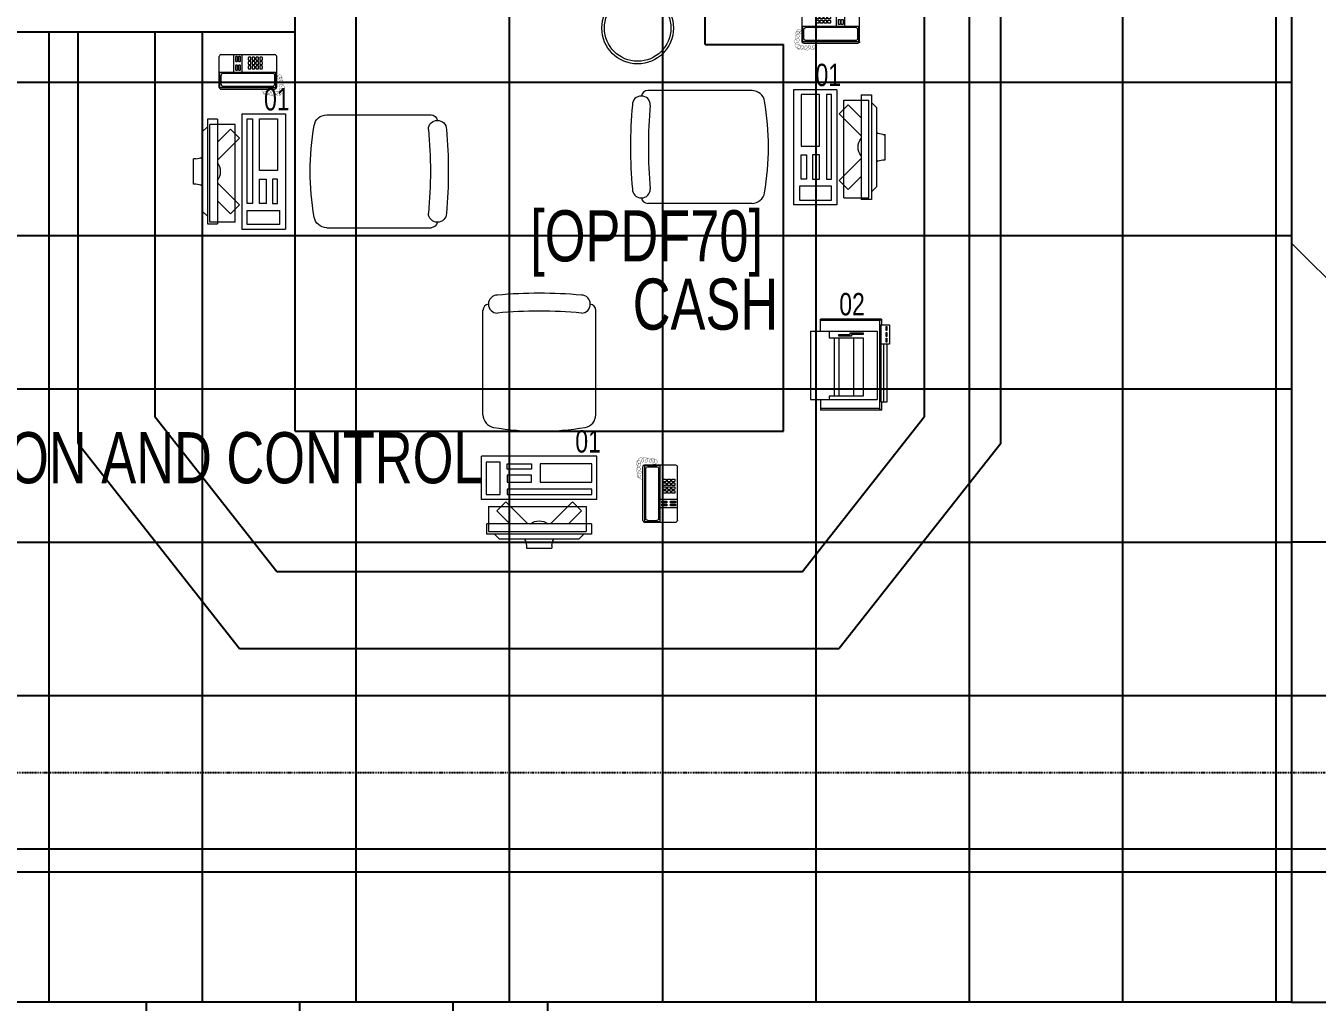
# Model space of a CAD drawing. Extents: x -12260 to 57327, y -29287 to 19916.
# Drawn here: x 3344 to 8396, y -2710 to 1110 of the extents above; entities that cross this region are included whole.
import ezdxf

# ---------------------------------------------------------------- set-up
doc = ezdxf.new("R2010")
doc.units = 0
doc.header["$LTSCALE"] = 0.25
doc.linetypes.add('DASHDOT', pattern=[25.4, 12.7, -6.35, 0, -6.35])
for name, color, linetype, lineweight in [('01-First Floor$0$72_EGR_BASE_TEXT', 252, 'Continuous', 5), ('01-First Floor$0$72_EGR_EQP_TAG', 142, 'Continuous', 5), ('01-First Floor$0$LOADING', 253, 'Continuous', 5), ('01-First Floor$0$Walls', 251, 'Continuous', 5), ('E-LITE-CLNG-CNDT', 6, 'DASHDOT', 35), ('F-ALRM-CLNG-CNDT', 51, 'DASHDOT', 25), ('F-ALRM-CNDT-SPLY', 43, 'POWER SUPPLY', 25)]:
    doc.layers.add(name, color=color, linetype=linetype, lineweight=lineweight)
doc.layers.add('01-First Floor$0$FALSE CEILING', color=251, linetype='Continuous')
doc.styles.add('01-First Floor$0$X3G_ENTITY_257CFD', font='swisscl.ttf', dxfattribs={"height": 200})
doc.styles.add('01-First Floor$0$X3G_ENTITY_9EC9', font='swisscl.ttf', dxfattribs={"height": 0.2})
doc.styles.add('01-First Floor$0$X3G_ENTITY_9F38', font='swisscl.ttf', dxfattribs={"height": 0.2})
doc.styles.get("Standard").update_dxf_attribs({"font": 'romans.shx'})
doc.linetypes.add('POWER SUPPLY', pattern='A,50.8,-4,["PS",Standard,S=4.5,R=0,X=0,Y=-2.25],-11', length=65.8)

# ---------------------------------------------------------------- blocks, each defined once
blk = doc.blocks.new('01-First Floor$0$DM20079-P')
at = {"color": 0}
for p, q in [((-0.0686, 0.217), (-0.0686, 0.008)), ((-0.0616, 0.225), (0.0594, 0.225)), ((-0.0616, 0.225), (-0.0616, 0)), ((-0.0616, 0.222), (-0.0016, 0.222)), ((-0.0616, 0.212), (-0.0565, 0.212)), ((-0.0566, 0.2105), (-0.0566, 0.0145)), ((-0.0496, 0.2175), (-0.0136, 0.2175)), ((-0.0068, 0.212), (-0.0016, 0.212)), ((-0.0066, 0.2105), (-0.0066, 0.0145)), ((-0.0016, 0.225), (-0.0016, 0)), ((0.0664, 0.217), (0.0664, 0.008)), ((-0.0016, 0.1675), (0.0664, 0.1675)), ((-0.0016, 0.135), (0.0664, 0.135)), ((-0.0616, 0.013), (-0.0565, 0.013)), ((-0.0616, 0.003), (-0.0016, 0.003)), ((-0.0594, 0), (0.0594, 0)), ((-0.0496, 0.0075), (-0.0136, 0.0075)), ((-0.0068, 0.013), (-0.0016, 0.013))]:
    blk.add_line(p, q, dxfattribs=at)
for points in [[(0.0074, 0.1605, 0.414214), (0.0054, 0.1585), (0.0054, 0.1555, 0.414214), (0.0074, 0.1535), (0.0234, 0.1535, 0.414214), (0.0254, 0.1555), (0.0254, 0.1585, 0.414214), (0.0234, 0.1605)], [(0.0574, 0.1535, 0.414214), (0.0594, 0.1555), (0.0594, 0.1585, 0.414214), (0.0574, 0.1605), (0.0414, 0.1605, 0.414214), (0.0394, 0.1585), (0.0394, 0.1555, 0.414214), (0.0414, 0.1535)], [(0.0234, 0.142, 0.414214), (0.0254, 0.144), (0.0254, 0.147, 0.414214), (0.0234, 0.149), (0.0074, 0.149, 0.414214), (0.0054, 0.147), (0.0054, 0.144, 0.414214), (0.0074, 0.142)], [(0.0104, 0.103, 0.414214), (0.0124, 0.101), (0.0204, 0.101, 0.414214), (0.0224, 0.103), (0.0224, 0.109, 0.414214), (0.0204, 0.111), (0.0124, 0.111, 0.414214), (0.0104, 0.109)], [(0.0274, 0.103, 0.414214), (0.0294, 0.101), (0.0374, 0.101, 0.414214), (0.0394, 0.103), (0.0394, 0.109, 0.414214), (0.0374, 0.111), (0.0294, 0.111, 0.414214), (0.0274, 0.109)], [(0.0574, 0.142, 0.414214), (0.0594, 0.144), (0.0594, 0.147, 0.414214), (0.0574, 0.149), (0.0414, 0.149, 0.414214), (0.0394, 0.147), (0.0394, 0.144, 0.414214), (0.0414, 0.142)], [(0.0444, 0.103, 0.414214), (0.0464, 0.101), (0.0544, 0.101, 0.414214), (0.0564, 0.103), (0.0564, 0.109, 0.414214), (0.0544, 0.111), (0.0464, 0.111, 0.414214), (0.0444, 0.109)], [(0.0104, 0.088, 0.414214), (0.0124, 0.086), (0.0204, 0.086, 0.414214), (0.0224, 0.088), (0.0224, 0.094, 0.414214), (0.0204, 0.096), (0.0124, 0.096, 0.414214), (0.0104, 0.094)], [(0.0104, 0.073, 0.414214), (0.0124, 0.071), (0.0204, 0.071, 0.414214), (0.0224, 0.073), (0.0224, 0.079, 0.414214), (0.0204, 0.081), (0.0124, 0.081, 0.414214), (0.0104, 0.079)], [(0.0104, 0.058, 0.414214), (0.0124, 0.056), (0.0204, 0.056, 0.414214), (0.0224, 0.058), (0.0224, 0.064, 0.414214), (0.0204, 0.066), (0.0124, 0.066, 0.414214), (0.0104, 0.064)], [(0.0274, 0.088, 0.414214), (0.0294, 0.086), (0.0374, 0.086, 0.414214), (0.0394, 0.088), (0.0394, 0.094, 0.414214), (0.0374, 0.096), (0.0294, 0.096, 0.414214), (0.0274, 0.094)], [(0.0274, 0.073, 0.414214), (0.0294, 0.071), (0.0374, 0.071, 0.414214), (0.0394, 0.073), (0.0394, 0.079, 0.414214), (0.0374, 0.081), (0.0294, 0.081, 0.414214), (0.0274, 0.079)], [(0.0274, 0.058, 0.414214), (0.0294, 0.056), (0.0374, 0.056, 0.414214), (0.0394, 0.058), (0.0394, 0.064, 0.414214), (0.0374, 0.066), (0.0294, 0.066, 0.414214), (0.0274, 0.064)], [(0.0444, 0.088, 0.414214), (0.0464, 0.086), (0.0544, 0.086, 0.414214), (0.0564, 0.088), (0.0564, 0.094, 0.414214), (0.0544, 0.096), (0.0464, 0.096, 0.414214), (0.0444, 0.094)], [(0.0444, 0.073, 0.414214), (0.0464, 0.071), (0.0544, 0.071, 0.414214), (0.0564, 0.073), (0.0564, 0.079, 0.414214), (0.0544, 0.081), (0.0464, 0.081, 0.414214), (0.0444, 0.079)], [(0.0444, 0.058, 0.414214), (0.0464, 0.056), (0.0544, 0.056, 0.414214), (0.0564, 0.058), (0.0564, 0.064, 0.414214), (0.0544, 0.066), (0.0464, 0.066, 0.414214), (0.0444, 0.064)]]:
    blk.add_lwpolyline(points, format="xyb", close=True, dxfattribs=at)
at = {"color": 0, "const_width": 0.001}
blk.add_lwpolyline([(-0.0686, 0.059, 0.184574), (-0.0861, 0.0478, 1.44364), (-0.0769, 0.0452, 0.837915), (-0.0907, 0.0465, 0.30536), (-0.0835, 0.0248, 1.584726), (-0.0815, 0.034, 0.253153), (-0.094, 0.0228, 0.874198), (-0.0776, 0.0142, 0.915253), (-0.0897, 0.0168, 0.223821), (-0.0874, -0.0011, 1.703343), (-0.0796, 0.005, 0.588962), (-0.0934, -0.0114, 0.717795), (-0.0769, -0.0108, 0.983104), (-0.0875, -0.0075, 0.326362), (-0.0815, -0.0259, 0.758716), (-0.0657, -0.0134, 0.906186), (-0.0743, -0.016, 0.189488), (-0.067, -0.0272, 0.7948), (-0.0506, -0.0127, 1.223996), (-0.0585, -0.0193, 0.072149), (-0.0473, -0.0259, 0.645886), (-0.0341, -0.0134, 1.366917), (-0.042, -0.0193, 0.078415), (-0.0315, -0.0246, 0.723006), (-0.0229, -0.0127, 1.105484), (-0.0289, -0.018, 0.327892), (-0.017, -0.0193, 0.446638), (-0.0144, -0.0068, 0.327263), (-0.0269, -0.0029, 1.240441), (-0.0229, -0.0094, 0.611307), (-0.0278, 0.0075)], format="xyb", dxfattribs=at)
at = {"color": 0}
for centre, radius, start, end in [((-0.0605, 0.217), 0.00813, 97.9633, 179.6649), ((-0.0496, 0.2105), 0.007, 90, 180), ((-0.0136, 0.2105), 0.007, 0, 90), ((0.0582, 0.217), 0.00813, 0.3351, 82.0367), ((-0.0605, 0.008), 0.00813, 180.3351, 277.9633), ((-0.0496, 0.0145), 0.007, 180, 270), ((-0.0136, 0.0145), 0.007, 270, 0), ((0.0582, 0.008), 0.00813, 277.9633, 359.6649)]:
    blk.add_arc(centre, radius, start, end, dxfattribs=at)
blk = doc.blocks.new('01-First Floor$0$GF21021-P')
for p, q in [((-0.2207, 0.4756), (-0.2207, 0.0675)), ((0.2205, 0.4756), (0.2205, 0.0675))]:
    blk.add_line(p, q)
for centre, radius, start, end in [((-0.1707, 0.4756), 0.05, 99.6329, 180), ((-0.0001, -0.5295), 1.0695, 80.3671, 99.6329), ((0.1705, 0.4756), 0.05, 0, 80.3671), ((-0.1957, 0.0675), 0.025, 180, 261.4721), ((-0.1643, 0.0425), 0.0351, 90, 270), ((0, 1.8467), 1.7767, 264.6946, 275.3053), ((0.1641, 0.0425), 0.0351, 270, 90), ((0.1955, 0.0675), 0.025, 278.5279, 0), ((0, 1.8314), 1.8314, 264.8532, 275.147)]:
    blk.add_arc(centre, radius, start, end)
blk = doc.blocks.new('01-First Floor$0$ITCWLS1-P')
at = {"layer": '01-First Floor$0$LOADING'}
for p, q in [((-0.2651, 0.43, 0), (-0.3051, 0.43, 0)), ((-0.3051, 0.43, 0), (-0.3051, 0.02, 0)), ((-0.197, 0.4094), (-0.295, 0.4094)), ((-0.295, 0.0264), (-0.295, 0.4094)), ((-0.2651, 0.43, 0), (-0.2651, 0.02, 0)), ((-0.197, 0.0264), (-0.197, 0.4094)), ((-0.17, 0.45), (-0.17, 0)), ((-0.17, 0.45), (0, 0.45)), ((-0.1496, 0.4305), (-0.1291, 0.4305)), ((-0.1291, 0.4305), (-0.1291, 0.4089)), ((0, 0.45), (0, 0)), ((-0.3251, 0.38, 0), (-0.3051, 0.4, 0)), ((-0.3251, 0.38, 0), (-0.3251, 0.07, 0)), ((-0.3503, 0.275), (-0.3596, 0.275)), ((-0.3596, 0.175), (-0.3596, 0.275)), ((-0.3503, 0.175), (-0.3596, 0.175)), ((-0.3251, 0.07, 0), (-0.3051, 0.05, 0)), ((-0.3051, 0.02, 0), (-0.2651, 0.02, 0)), ((-0.197, 0.0264), (-0.295, 0.0264)), ((-0.17, 0), (0, 0))]:
    blk.add_line(p, q, dxfattribs=at)
at = {"layer": '01-First Floor$0$LOADING', "extrusion": (2.48281e-10, 3.18408e-10, -1)}
for p, q in [((-0.2651, 0.3395), (-0.2144, 0.3902)), ((-0.2651, 0.2688), (-0.1791, 0.3548)), ((-0.1791, 0.3548), (-0.2144, 0.3902))]:
    blk.add_line(p, q, dxfattribs=at)
at = {"layer": '01-First Floor$0$LOADING', "extrusion": (2.48281e-10, -3.18408e-10, -1)}
for p, q in [((-0.2651, 0.1812), (-0.1791, 0.0952)), ((-0.2651, 0.1105), (-0.2144, 0.0598)), ((-0.1791, 0.0952), (-0.2144, 0.0598))]:
    blk.add_line(p, q, dxfattribs=at)
at = {"layer": '01-First Floor$0$LOADING'}
for points in [[(-0.1291, 0.4089), (-0.1291, 0.1), (-0.1496, 0.1), (-0.1496, 0.4305)], [(-0.1496, 0.1), (-0.1496, 0.1), (-0.1496, 0.1), (-0.1496, 0.1), (-0.1496, 0.1), (-0.1496, 0.1), (-0.1496, 0.1), (-0.1496, 0.1), (-0.1496, 0.1)], [(-0.1496, 0.1), (-0.1496, 0.1), (-0.1496, 0.1), (-0.1496, 0.1), (-0.1496, 0.1), (-0.1496, 0.1), (-0.1496, 0.1), (-0.1496, 0.1), (-0.1496, 0.1), (-0.1496, 0.1), (-0.1496, 0.1), (-0.1496, 0.1), (-0.1496, 0.1), (-0.1496, 0.1), (-0.1496, 0.1), (-0.1496, 0.1), (-0.1496, 0.1), (-0.1496, 0.1)], [(-0.1496, 0.1), (-0.1496, 0.1), (-0.1496, 0.1), (-0.1496, 0.1), (-0.1496, 0.1), (-0.1496, 0.1), (-0.1496, 0.1), (-0.1496, 0.1), (-0.1496, 0.1), (-0.1496, 0.1)], [(-0.1496, 0.1), (-0.1496, 0.1), (-0.1496, 0.1), (-0.1496, 0.1), (-0.1496, 0.1), (-0.1496, 0.1), (-0.1496, 0.1)], [(-0.1496, 0.1), (-0.1496, 0.1), (-0.1496, 0.1), (-0.1496, 0.1), (-0.1496, 0.1), (-0.1496, 0.1), (-0.1496, 0.1), (-0.1496, 0.1), (-0.1496, 0.1), (-0.1496, 0.1)], [(-0.1496, 0.1), (-0.1496, 0.1), (-0.1496, 0.1), (-0.1496, 0.1), (-0.1496, 0.1), (-0.1496, 0.1), (-0.1496, 0.1), (-0.1496, 0.1), (-0.1496, 0.1), (-0.1496, 0.1), (-0.1496, 0.1), (-0.1496, 0.1), (-0.1496, 0.1), (-0.1496, 0.1), (-0.1496, 0.1)], [(-0.1496, 0.1), (-0.1496, 0.1), (-0.1496, 0.1), (-0.1496, 0.1), (-0.1496, 0.1), (-0.1496, 0.1), (-0.1496, 0.1), (-0.1496, 0.1), (-0.1496, 0.1), (-0.1496, 0.1)], [(-0.1496, 0.1), (-0.1496, 0.1), (-0.1496, 0.1), (-0.1496, 0.1), (-0.1496, 0.1), (-0.1496, 0.1), (-0.1496, 0.1), (-0.1496, 0.1), (-0.1496, 0.1), (-0.1496, 0.1)], [(-0.1496, 0.1), (-0.1496, 0.1), (-0.1496, 0.1), (-0.1496, 0.1), (-0.1496, 0.1), (-0.1496, 0.1), (-0.1496, 0.1), (-0.1496, 0.1), (-0.1496, 0.1), (-0.1496, 0.1), (-0.1496, 0.1), (-0.1496, 0.1), (-0.1496, 0.1), (-0.1496, 0.1), (-0.1496, 0.1), (-0.1496, 0.1), (-0.1496, 0.1), (-0.1496, 0.1), (-0.1496, 0.1), (-0.1496, 0.1), (-0.1496, 0.1), (-0.1496, 0.1), (-0.1496, 0.1), (-0.1496, 0.1), (-0.1496, 0.1), (-0.1496, 0.1), (-0.1496, 0.1), (-0.1496, 0.1), (-0.1496, 0.1), (-0.1496, 0.1), (-0.1496, 0.1), (-0.1496, 0.1), (-0.1496, 0.1), (-0.1496, 0.1), (-0.1496, 0.1), (-0.1496, 0.1), (-0.1496, 0.1), (-0.1496, 0.1), (-0.1496, 0.1), (-0.1496, 0.1), (-0.1496, 0.1), (-0.1496, 0.1), (-0.1496, 0.1), (-0.1496, 0.1), (-0.1496, 0.1), (-0.1496, 0.1), (-0.1496, 0.1), (-0.1496, 0.1), (-0.1496, 0.1), (-0.1496, 0.1), (-0.1496, 0.1), (-0.1496, 0.1), (-0.1496, 0.1), (-0.1496, 0.1)], [(-0.1496, 0.1), (-0.1496, 0.1), (-0.1496, 0.1), (-0.1496, 0.1), (-0.1496, 0.1), (-0.1496, 0.1), (-0.1496, 0.1), (-0.1496, 0.1), (-0.1496, 0.1), (-0.1496, 0.1), (-0.1496, 0.1), (-0.1496, 0.1), (-0.1496, 0.1), (-0.1496, 0.1), (-0.1496, 0.1), (-0.1496, 0.1), (-0.1496, 0.1), (-0.1496, 0.1), (-0.1496, 0.1), (-0.1496, 0.1), (-0.1496, 0.1), (-0.1496, 0.1), (-0.1496, 0.1), (-0.1496, 0.1), (-0.1496, 0.1), (-0.1496, 0.1), (-0.1496, 0.1), (-0.1496, 0.1), (-0.1496, 0.1), (-0.1496, 0.1), (-0.1496, 0.1), (-0.1496, 0.1), (-0.1496, 0.1), (-0.1496, 0.1), (-0.1496, 0.1), (-0.1496, 0.1), (-0.1496, 0.1), (-0.1496, 0.1), (-0.1496, 0.1), (-0.1496, 0.1), (-0.1496, 0.1), (-0.1496, 0.1), (-0.1496, 0.1), (-0.1496, 0.1), (-0.1496, 0.1), (-0.1496, 0.1), (-0.1496, 0.1), (-0.1496, 0.1), (-0.1496, 0.1), (-0.1496, 0.1), (-0.1496, 0.1), (-0.1496, 0.1), (-0.1496, 0.1), (-0.1496, 0.1), (-0.1496, 0.1), (-0.1496, 0.1), (-0.1496, 0.1), (-0.1496, 0.1), (-0.1496, 0.1), (-0.1496, 0.1), (-0.1496, 0.1), (-0.1496, 0.1), (-0.1496, 0.1), (-0.1496, 0.1), (-0.1496, 0.1), (-0.1496, 0.1), (-0.1496, 0.1), (-0.1496, 0.1), (-0.1496, 0.1), (-0.1496, 0.1), (-0.1496, 0.1), (-0.1496, 0.1), (-0.1496, 0.1), (-0.1496, 0.1), (-0.1496, 0.1), (-0.1496, 0.1), (-0.1496, 0.1), (-0.1496, 0.1), (-0.1496, 0.1), (-0.1496, 0.1), (-0.1496, 0.1), (-0.1496, 0.1), (-0.1496, 0.1), (-0.1496, 0.1), (-0.1496, 0.1), (-0.1496, 0.1), (-0.1496, 0.1), (-0.1496, 0.1), (-0.1496, 0.1)], [(-0.1496, 0.1), (-0.1496, 0.1), (-0.1496, 0.1), (-0.1496, 0.1), (-0.1496, 0.1), (-0.1496, 0.1), (-0.1496, 0.1), (-0.1496, 0.1), (-0.1496, 0.1), (-0.1496, 0.1), (-0.1496, 0.1), (-0.1496, 0.1)], [(-0.1496, 0.1), (-0.1496, 0.1), (-0.1496, 0.1), (-0.1496, 0.1), (-0.1496, 0.1), (-0.1496, 0.1), (-0.1496, 0.1)], [(-0.1496, 0.1), (-0.1496, 0.1), (-0.1496, 0.1), (-0.1496, 0.1), (-0.1496, 0.1), (-0.1496, 0.1), (-0.1496, 0.1), (-0.1496, 0.1), (-0.1496, 0.1), (-0.1496, 0.1), (-0.1496, 0.1), (-0.1496, 0.1), (-0.1496, 0.1), (-0.1496, 0.1), (-0.1496, 0.1), (-0.1496, 0.1), (-0.1496, 0.1)], [(-0.1496, 0.1), (-0.1496, 0.1), (-0.1496, 0.1), (-0.1496, 0.1), (-0.1496, 0.1), (-0.1496, 0.1), (-0.1496, 0.1), (-0.1496, 0.1), (-0.1496, 0.1), (-0.1496, 0.1), (-0.1496, 0.1), (-0.1496, 0.1), (-0.1496, 0.1), (-0.1496, 0.1), (-0.1496, 0.1), (-0.1496, 0.1), (-0.1496, 0.1), (-0.1496, 0.1), (-0.1496, 0.1), (-0.1496, 0.1), (-0.1496, 0.1), (-0.1496, 0.1), (-0.1496, 0.1), (-0.1496, 0.1), (-0.1496, 0.1), (-0.1496, 0.1), (-0.1496, 0.1), (-0.1496, 0.1), (-0.1496, 0.1), (-0.1496, 0.1), (-0.1496, 0.1), (-0.1496, 0.1), (-0.1496, 0.1), (-0.1496, 0.1), (-0.1496, 0.1), (-0.1496, 0.1), (-0.1496, 0.1), (-0.1496, 0.1), (-0.1496, 0.1), (-0.1496, 0.1), (-0.1496, 0.1), (-0.1496, 0.1), (-0.1496, 0.1), (-0.1496, 0.1), (-0.1496, 0.1), (-0.1496, 0.1), (-0.1496, 0.1), (-0.1496, 0.1), (-0.1496, 0.1), (-0.1496, 0.1), (-0.1496, 0.1), (-0.1496, 0.1), (-0.1496, 0.1), (-0.1496, 0.1), (-0.1496, 0.1), (-0.1496, 0.1), (-0.1496, 0.1), (-0.1496, 0.1), (-0.1496, 0.1), (-0.1496, 0.1), (-0.1496, 0.1), (-0.1496, 0.1), (-0.1496, 0.1), (-0.1496, 0.1), (-0.1496, 0.1), (-0.1496, 0.1), (-0.1496, 0.1), (-0.1496, 0.1), (-0.1496, 0.1), (-0.1496, 0.1), (-0.1496, 0.1), (-0.1496, 0.1), (-0.1496, 0.1), (-0.1496, 0.1), (-0.1496, 0.1), (-0.1496, 0.1), (-0.1496, 0.1), (-0.1496, 0.1), (-0.1496, 0.1), (-0.1496, 0.1), (-0.1496, 0.1), (-0.1496, 0.1), (-0.1496, 0.1), (-0.1496, 0.1), (-0.1496, 0.1), (-0.1496, 0.1), (-0.1496, 0.1), (-0.1496, 0.1), (-0.1496, 0.1), (-0.1496, 0.1), (-0.1496, 0.1), (-0.1496, 0.1), (-0.1496, 0.1), (-0.1496, 0.1), (-0.1496, 0.1), (-0.1496, 0.1), (-0.1496, 0.1), (-0.1496, 0.1), (-0.1496, 0.1), (-0.1496, 0.1), (-0.1496, 0.1), (-0.1496, 0.1), (-0.1496, 0.1), (-0.1496, 0.1), (-0.1496, 0.1), (-0.1496, 0.1), (-0.1496, 0.1), (-0.1496, 0.1), (-0.1496, 0.1), (-0.1496, 0.1), (-0.1496, 0.1)], [(-0.1496, 0.1), (-0.1496, 0.1), (-0.1496, 0.1), (-0.1496, 0.1), (-0.1496, 0.1), (-0.1496, 0.1), (-0.1496, 0.1), (-0.1496, 0.1)]]:
    blk.add_lwpolyline(points, dxfattribs=at)
for points in [[(-0.1019, 0.4305), (-0.0304, 0.4305), (-0.0304, 0.2294), (-0.1019, 0.2294)], [(-0.1019, 0.1954), (-0.0747, 0.1954), (-0.0747, 0.1), (-0.1019, 0.1)], [(-0.0304, 0.1954), (-0.0508, 0.1954), (-0.0508, 0.1), (-0.0304, 0.1)], [(-0.1496, 0.1), (-0.1496, 0.1), (-0.1496, 0.1), (-0.1496, 0.1), (-0.1496, 0.1), (-0.1496, 0.1), (-0.1496, 0.1), (-0.1496, 0.1), (-0.1496, 0.1), (-0.1496, 0.1), (-0.1496, 0.1), (-0.1496, 0.1), (-0.1496, 0.1), (-0.1496, 0.1), (-0.1496, 0.1), (-0.1496, 0.1), (-0.1496, 0.1), (-0.1496, 0.1), (-0.1496, 0.1), (-0.1496, 0.1), (-0.1496, 0.1), (-0.1496, 0.1), (-0.1496, 0.1), (-0.1496, 0.1), (-0.1496, 0.1), (-0.1496, 0.1), (-0.1496, 0.1), (-0.1496, 0.1), (-0.1496, 0.1), (-0.1496, 0.1), (-0.1496, 0.1), (-0.1496, 0.1), (-0.1496, 0.1), (-0.1496, 0.1), (-0.1496, 0.1), (-0.1496, 0.1), (-0.1496, 0.1), (-0.1496, 0.1), (-0.1496, 0.1), (-0.1496, 0.1), (-0.1496, 0.1), (-0.1496, 0.1), (-0.1496, 0.1), (-0.1496, 0.1), (-0.1496, 0.1), (-0.1496, 0.1), (-0.1496, 0.1), (-0.1496, 0.1), (-0.1496, 0.1), (-0.1496, 0.1), (-0.1496, 0.1), (-0.1496, 0.1), (-0.1496, 0.1), (-0.1496, 0.1), (-0.1496, 0.1), (-0.1496, 0.1), (-0.1496, 0.1), (-0.1496, 0.1), (-0.1496, 0.1), (-0.1496, 0.1), (-0.1496, 0.1), (-0.1496, 0.1), (-0.1496, 0.1), (-0.1496, 0.1), (-0.1496, 0.1), (-0.1496, 0.1), (-0.1496, 0.1), (-0.1496, 0.1), (-0.1496, 0.1), (-0.1496, 0.1), (-0.1496, 0.1), (-0.1496, 0.1), (-0.1496, 0.1), (-0.1496, 0.1), (-0.1496, 0.1), (-0.1496, 0.1), (-0.1496, 0.1), (-0.1496, 0.1), (-0.1496, 0.1), (-0.1496, 0.1), (-0.1496, 0.1), (-0.1496, 0.1), (-0.1496, 0.1), (-0.1496, 0.1), (-0.1496, 0.1), (-0.1496, 0.1), (-0.1496, 0.1), (-0.1496, 0.1), (-0.1496, 0.1), (-0.1496, 0.1), (-0.1496, 0.1), (-0.1496, 0.1), (-0.1496, 0.1), (-0.1496, 0.1), (-0.1496, 0.1), (-0.1496, 0.1), (-0.1496, 0.1), (-0.1496, 0.1), (-0.1496, 0.1), (-0.1496, 0.1), (-0.1496, 0.1), (-0.1496, 0.1), (-0.1496, 0.1), (-0.1496, 0.1), (-0.1496, 0.1), (-0.1496, 0.1), (-0.1496, 0.1), (-0.1496, 0.1), (-0.1496, 0.1), (-0.1496, 0.1), (-0.1496, 0.1), (-0.1496, 0.1), (-0.1496, 0.1), (-0.1496, 0.1), (-0.1496, 0.1), (-0.1496, 0.1), (-0.1496, 0.1), (-0.1496, 0.1), (-0.1496, 0.1), (-0.1496, 0.1), (-0.1496, 0.1), (-0.1496, 0.1), (-0.1496, 0.1), (-0.1496, 0.1), (-0.1496, 0.1), (-0.1496, 0.1), (-0.1496, 0.1), (-0.1496, 0.1), (-0.1496, 0.1), (-0.1496, 0.1), (-0.1496, 0.1), (-0.1496, 0.1), (-0.1496, 0.1), (-0.1496, 0.1), (-0.1496, 0.1), (-0.1496, 0.1), (-0.1496, 0.1), (-0.1496, 0.1), (-0.1496, 0.1), (-0.1496, 0.1), (-0.1496, 0.1), (-0.1496, 0.1), (-0.1496, 0.1), (-0.1496, 0.1), (-0.1496, 0.1), (-0.1496, 0.1), (-0.1496, 0.1), (-0.1496, 0.1), (-0.1496, 0.1), (-0.1496, 0.1), (-0.1496, 0.1), (-0.1496, 0.1), (-0.1496, 0.1), (-0.1496, 0.1), (-0.1496, 0.1), (-0.1496, 0.1), (-0.1496, 0.1), (-0.1496, 0.1), (-0.1496, 0.1), (-0.1496, 0.1), (-0.1496, 0.1), (-0.1496, 0.1), (-0.1496, 0.1), (-0.1496, 0.1), (-0.1496, 0.1), (-0.1496, 0.1), (-0.1496, 0.1), (-0.1496, 0.1), (-0.1496, 0.1), (-0.1496, 0.1), (-0.1496, 0.1), (-0.1496, 0.1), (-0.1496, 0.1), (-0.1496, 0.1), (-0.1496, 0.1), (-0.1496, 0.1), (-0.1496, 0.1), (-0.1496, 0.1), (-0.1496, 0.1), (-0.1496, 0.1), (-0.1496, 0.1), (-0.1496, 0.1), (-0.1496, 0.1), (-0.1496, 0.1), (-0.1496, 0.1), (-0.1496, 0.1), (-0.1496, 0.1), (-0.1496, 0.1), (-0.1496, 0.1), (-0.1496, 0.1), (-0.1496, 0.1), (-0.1496, 0.1), (-0.1496, 0.1), (-0.1496, 0.1), (-0.1496, 0.1), (-0.1496, 0.1), (-0.1496, 0.1), (-0.1496, 0.1), (-0.1496, 0.1), (-0.1496, 0.1), (-0.1496, 0.1), (-0.1496, 0.1), (-0.1496, 0.1), (-0.1496, 0.1), (-0.1496, 0.1), (-0.1496, 0.1), (-0.1496, 0.1), (-0.1496, 0.1), (-0.1496, 0.1), (-0.1496, 0.1), (-0.1496, 0.1), (-0.1496, 0.1), (-0.1496, 0.1), (-0.1496, 0.1), (-0.1496, 0.1), (-0.1496, 0.1), (-0.1496, 0.1), (-0.1496, 0.1), (-0.1496, 0.1), (-0.1496, 0.1), (-0.1496, 0.1), (-0.1496, 0.1), (-0.1496, 0.1), (-0.1496, 0.1), (-0.1496, 0.1), (-0.1496, 0.1), (-0.1496, 0.1), (-0.1496, 0.1), (-0.1496, 0.1), (-0.1496, 0.1), (-0.1496, 0.1), (-0.1496, 0.1), (-0.1496, 0.1), (-0.1496, 0.1), (-0.1496, 0.1), (-0.1496, 0.1), (-0.1496, 0.1), (-0.1496, 0.1), (-0.1496, 0.1), (-0.1496, 0.1), (-0.1496, 0.1), (-0.1496, 0.1), (-0.1496, 0.1), (-0.1496, 0.1), (-0.1496, 0.1), (-0.1496, 0.1), (-0.1496, 0.1), (-0.1496, 0.1), (-0.1496, 0.1), (-0.1496, 0.1), (-0.1496, 0.1), (-0.1496, 0.1), (-0.1496, 0.1), (-0.1496, 0.1), (-0.1496, 0.1), (-0.1496, 0.1), (-0.1496, 0.1), (-0.1496, 0.1), (-0.1496, 0.1), (-0.1496, 0.1), (-0.1496, 0.1), (-0.1496, 0.1), (-0.1496, 0.1), (-0.1496, 0.1), (-0.1496, 0.1), (-0.1496, 0.1), (-0.1496, 0.1), (-0.1496, 0.1), (-0.1496, 0.1), (-0.1496, 0.1), (-0.1496, 0.1), (-0.1496, 0.1), (-0.1496, 0.1), (-0.1496, 0.1), (-0.1496, 0.1), (-0.1496, 0.1), (-0.1496, 0.1)], [(-0.1496, 0.1), (-0.1496, 0.1), (-0.1496, 0.1), (-0.1496, 0.1), (-0.1496, 0.1), (-0.1496, 0.1), (-0.1496, 0.1), (-0.1496, 0.1), (-0.1496, 0.1), (-0.1496, 0.1), (-0.1496, 0.1), (-0.1496, 0.1), (-0.1496, 0.1), (-0.1496, 0.1), (-0.1496, 0.1), (-0.1496, 0.1), (-0.1496, 0.1), (-0.1496, 0.1), (-0.1496, 0.1), (-0.1496, 0.1), (-0.1496, 0.1), (-0.1496, 0.1), (-0.1496, 0.1), (-0.1496, 0.1), (-0.1496, 0.1), (-0.1496, 0.1), (-0.1496, 0.1), (-0.1496, 0.1), (-0.1496, 0.1), (-0.1496, 0.1), (-0.1496, 0.1), (-0.1496, 0.1), (-0.1496, 0.1), (-0.1496, 0.1), (-0.1496, 0.1), (-0.1496, 0.1), (-0.1496, 0.1), (-0.1496, 0.1), (-0.1496, 0.1), (-0.1496, 0.1), (-0.1496, 0.1), (-0.1496, 0.1), (-0.1496, 0.1), (-0.1496, 0.1), (-0.1496, 0.1), (-0.1496, 0.1), (-0.1496, 0.1), (-0.1496, 0.1), (-0.1496, 0.1), (-0.1496, 0.1), (-0.1496, 0.1), (-0.1496, 0.1), (-0.1496, 0.1), (-0.1496, 0.1), (-0.1496, 0.1), (-0.1496, 0.1), (-0.1496, 0.1), (-0.1496, 0.1), (-0.1496, 0.1), (-0.1496, 0.1), (-0.1496, 0.1), (-0.1496, 0.1), (-0.1496, 0.1), (-0.1496, 0.1), (-0.1496, 0.1), (-0.1496, 0.1), (-0.1496, 0.1), (-0.1496, 0.1), (-0.1496, 0.1), (-0.1496, 0.1), (-0.1496, 0.1), (-0.1496, 0.1), (-0.1496, 0.1), (-0.1496, 0.1), (-0.1496, 0.1), (-0.1496, 0.1), (-0.1496, 0.1), (-0.1496, 0.1), (-0.1496, 0.1), (-0.1496, 0.1), (-0.1496, 0.1), (-0.1496, 0.1), (-0.1496, 0.1), (-0.1496, 0.1), (-0.1496, 0.1), (-0.1496, 0.1), (-0.1496, 0.1), (-0.1496, 0.1), (-0.1496, 0.1), (-0.1496, 0.1), (-0.1496, 0.1), (-0.1496, 0.1), (-0.1496, 0.1), (-0.1496, 0.1), (-0.1496, 0.1), (-0.1496, 0.1), (-0.1496, 0.1), (-0.1496, 0.1), (-0.1496, 0.1), (-0.1496, 0.1), (-0.1496, 0.1), (-0.1496, 0.1), (-0.1496, 0.1), (-0.1496, 0.1), (-0.1496, 0.1), (-0.1496, 0.1), (-0.1496, 0.1), (-0.1496, 0.1), (-0.1496, 0.1), (-0.1496, 0.1), (-0.1496, 0.1), (-0.1496, 0.1), (-0.1496, 0.1), (-0.1496, 0.1), (-0.1496, 0.1), (-0.1496, 0.1), (-0.1496, 0.1), (-0.1496, 0.1), (-0.1496, 0.1), (-0.1496, 0.1), (-0.1496, 0.1), (-0.1496, 0.1), (-0.1496, 0.1), (-0.1496, 0.1), (-0.1496, 0.1), (-0.1496, 0.1), (-0.1496, 0.1), (-0.1496, 0.1), (-0.1496, 0.1), (-0.1496, 0.1), (-0.1496, 0.1), (-0.1496, 0.1), (-0.1496, 0.1), (-0.1496, 0.1), (-0.1496, 0.1), (-0.1496, 0.1), (-0.1496, 0.1), (-0.1496, 0.1), (-0.1496, 0.1), (-0.1496, 0.1), (-0.1496, 0.1), (-0.1496, 0.1), (-0.1496, 0.1), (-0.1496, 0.1), (-0.1496, 0.1), (-0.1496, 0.1), (-0.1496, 0.1), (-0.1496, 0.1), (-0.1496, 0.1), (-0.1496, 0.1), (-0.1496, 0.1), (-0.1496, 0.1), (-0.1496, 0.1), (-0.1496, 0.1), (-0.1496, 0.1), (-0.1496, 0.1), (-0.1496, 0.1), (-0.1496, 0.1), (-0.1496, 0.1), (-0.1496, 0.1), (-0.1496, 0.1), (-0.1496, 0.1), (-0.1496, 0.1), (-0.1496, 0.1), (-0.1496, 0.1), (-0.1496, 0.1), (-0.1496, 0.1), (-0.1496, 0.1), (-0.1496, 0.1), (-0.1496, 0.1), (-0.1496, 0.1), (-0.1496, 0.1), (-0.1496, 0.1), (-0.1496, 0.1), (-0.1496, 0.1), (-0.1496, 0.1), (-0.1496, 0.1), (-0.1496, 0.1), (-0.1496, 0.1), (-0.1496, 0.1), (-0.1496, 0.1), (-0.1496, 0.1), (-0.1496, 0.1), (-0.1496, 0.1), (-0.1496, 0.1), (-0.1496, 0.1), (-0.1496, 0.1), (-0.1496, 0.1), (-0.1496, 0.1), (-0.1496, 0.1), (-0.1496, 0.1), (-0.1496, 0.1), (-0.1496, 0.1), (-0.1496, 0.1), (-0.1496, 0.1), (-0.1496, 0.1), (-0.1496, 0.1), (-0.1496, 0.1), (-0.1496, 0.1), (-0.1496, 0.1), (-0.1496, 0.1), (-0.1496, 0.1), (-0.1496, 0.1), (-0.1496, 0.1), (-0.1496, 0.1), (-0.1496, 0.1), (-0.1496, 0.1), (-0.1496, 0.1), (-0.1496, 0.1), (-0.1496, 0.1), (-0.1496, 0.1), (-0.1496, 0.1), (-0.1496, 0.1), (-0.1496, 0.1)], [(-0.1496, 0.1), (-0.1496, 0.1), (-0.1496, 0.1), (-0.1496, 0.1), (-0.1496, 0.1), (-0.1496, 0.1), (-0.1496, 0.1), (-0.1496, 0.1), (-0.1496, 0.1), (-0.1496, 0.1), (-0.1496, 0.1), (-0.1496, 0.1), (-0.1496, 0.1), (-0.1496, 0.1), (-0.1496, 0.1), (-0.1496, 0.1), (-0.1496, 0.1), (-0.1496, 0.1), (-0.1496, 0.1), (-0.1496, 0.1), (-0.1496, 0.1), (-0.1496, 0.1), (-0.1496, 0.1), (-0.1496, 0.1), (-0.1496, 0.1), (-0.1496, 0.1), (-0.1496, 0.1), (-0.1496, 0.1), (-0.1496, 0.1), (-0.1496, 0.1), (-0.1496, 0.1), (-0.1496, 0.1), (-0.1496, 0.1), (-0.1496, 0.1), (-0.1496, 0.1), (-0.1496, 0.1), (-0.1496, 0.1), (-0.1496, 0.1), (-0.1496, 0.1), (-0.1496, 0.1), (-0.1496, 0.1), (-0.1496, 0.1), (-0.1496, 0.1), (-0.1496, 0.1), (-0.1496, 0.1), (-0.1496, 0.1), (-0.1496, 0.1), (-0.1496, 0.1), (-0.1496, 0.1), (-0.1496, 0.1), (-0.1496, 0.1), (-0.1496, 0.1), (-0.1496, 0.1), (-0.1496, 0.1), (-0.1496, 0.1), (-0.1496, 0.1), (-0.1496, 0.1), (-0.1496, 0.1), (-0.1496, 0.1), (-0.1496, 0.1), (-0.1496, 0.1), (-0.1496, 0.1), (-0.1496, 0.1), (-0.1496, 0.1), (-0.1496, 0.1), (-0.1496, 0.1), (-0.1496, 0.1), (-0.1496, 0.1), (-0.1496, 0.1), (-0.1496, 0.1), (-0.1496, 0.1), (-0.1496, 0.1), (-0.1496, 0.1), (-0.1496, 0.1), (-0.1496, 0.1), (-0.1496, 0.1), (-0.1496, 0.1), (-0.1496, 0.1), (-0.1496, 0.1), (-0.1496, 0.1), (-0.1496, 0.1), (-0.1496, 0.1), (-0.1496, 0.1), (-0.1496, 0.1), (-0.1496, 0.1), (-0.1496, 0.1), (-0.1496, 0.1), (-0.1496, 0.1), (-0.1496, 0.1), (-0.1496, 0.1), (-0.1496, 0.1), (-0.1496, 0.1), (-0.1496, 0.1), (-0.1496, 0.1), (-0.1496, 0.1), (-0.1496, 0.1), (-0.1496, 0.1), (-0.1496, 0.1), (-0.1496, 0.1), (-0.1496, 0.1), (-0.1496, 0.1), (-0.1496, 0.1), (-0.1496, 0.1), (-0.1496, 0.1), (-0.1496, 0.1), (-0.1496, 0.1), (-0.1496, 0.1), (-0.1496, 0.1), (-0.1496, 0.1), (-0.1496, 0.1), (-0.1496, 0.1), (-0.1496, 0.1), (-0.1496, 0.1), (-0.1496, 0.1), (-0.1496, 0.1), (-0.1496, 0.1), (-0.1496, 0.1), (-0.1496, 0.1), (-0.1496, 0.1), (-0.1496, 0.1), (-0.1496, 0.1), (-0.1496, 0.1), (-0.1496, 0.1), (-0.1496, 0.1), (-0.1496, 0.1), (-0.1496, 0.1), (-0.1496, 0.1), (-0.1496, 0.1), (-0.1496, 0.1), (-0.1496, 0.1), (-0.1496, 0.1), (-0.1496, 0.1), (-0.1496, 0.1), (-0.1496, 0.1), (-0.1496, 0.1), (-0.1496, 0.1), (-0.1496, 0.1), (-0.1496, 0.1), (-0.1496, 0.1), (-0.1496, 0.1), (-0.1496, 0.1), (-0.1496, 0.1), (-0.1496, 0.1), (-0.1496, 0.1), (-0.1496, 0.1), (-0.1496, 0.1), (-0.1496, 0.1), (-0.1496, 0.1), (-0.1496, 0.1), (-0.1496, 0.1), (-0.1496, 0.1), (-0.1496, 0.1), (-0.1496, 0.1), (-0.1496, 0.1), (-0.1496, 0.1), (-0.1496, 0.1), (-0.1496, 0.1), (-0.1496, 0.1), (-0.1496, 0.1), (-0.1496, 0.1), (-0.1496, 0.1), (-0.1496, 0.1), (-0.1496, 0.1), (-0.1496, 0.1), (-0.1496, 0.1), (-0.1496, 0.1), (-0.1496, 0.1), (-0.1496, 0.1), (-0.1496, 0.1), (-0.1496, 0.1), (-0.1496, 0.1), (-0.1496, 0.1), (-0.1496, 0.1), (-0.1496, 0.1), (-0.1496, 0.1), (-0.1496, 0.1), (-0.1496, 0.1), (-0.1496, 0.1), (-0.1496, 0.1), (-0.1496, 0.1), (-0.1496, 0.1), (-0.1496, 0.1), (-0.1496, 0.1), (-0.1496, 0.1), (-0.1496, 0.1), (-0.1496, 0.1), (-0.1496, 0.1), (-0.1496, 0.1), (-0.1496, 0.1), (-0.1496, 0.1), (-0.1496, 0.1), (-0.1496, 0.1), (-0.1496, 0.1), (-0.1496, 0.1), (-0.1496, 0.1), (-0.1496, 0.1), (-0.1496, 0.1), (-0.1496, 0.1), (-0.1496, 0.1), (-0.1496, 0.1), (-0.1496, 0.1), (-0.1496, 0.1), (-0.1496, 0.1), (-0.1496, 0.1), (-0.1496, 0.1), (-0.1496, 0.1), (-0.1496, 0.1), (-0.1496, 0.1), (-0.1496, 0.1), (-0.1496, 0.1), (-0.1496, 0.1), (-0.1496, 0.1), (-0.1496, 0.1), (-0.1496, 0.1), (-0.1496, 0.1), (-0.1496, 0.1), (-0.1496, 0.1), (-0.1496, 0.1), (-0.1496, 0.1)], [(-0.1496, 0.0727), (-0.0236, 0.0727), (-0.0236, 0.0182), (-0.1496, 0.0182)]]:
    blk.add_lwpolyline(points, close=True, dxfattribs=at)
for centre, radius, start, end in [((-0.3503, 0.325), 0.05, 270, 300.3093), ((-0.3089, 0.225), 0.0556, 321.9431, 38.0569), ((-0.3503, 0.125), 0.05, 59.6907, 90)]:
    blk.add_arc(centre, radius, start, end, dxfattribs=at)
blk = doc.blocks.new('01-First Floor$0$WM00001-P')
at = {"layer": '01-First Floor$0$LOADING'}
for radius in [0.14, 0.13]:
    blk.add_circle((0, 0), radius, dxfattribs=at)
blk = doc.blocks.new('01-First Floor$0$ITPPLT2C-P')
at = {"color": 0}
for p, q in [((0, 0), (0, -0.2262)), ((0.0252, 0), (0, 0)), ((0.0139, 0), (0.0139, -0.2262)), ((0.0252, 0), (0.0139, 0)), ((0.0229, 0.0318), (0.2618, 0.0318)), ((0.0304, 0.0256), (0.0229, 0.0318)), ((0.0229, 0), (0.0229, 0.0318)), ((0.0252, -0.2262), (0.0252, 0)), ((0.0304, -0.3182), (0.0304, 0.0256)), ((0.0304, 0.0256), (0.2618, 0.0256)), ((0.2618, -0.0096), (0.2618, 0.0318)), ((0.0401, -0.2769), (0.0401, -0.0096)), ((0.3, -0.0096), (0.0401, -0.0096)), ((0.0939, -0.2515), (0.0939, -0.0222)), ((0.0939, -0.0222), (0.2274, -0.0222)), ((0.1321, -0.2515), (0.1321, -0.0222)), ((0.1894, -0.2515), (0.1894, -0.0222)), ((0.2082, -0.2515), (0.2082, -0.0222)), ((0.2274, -0.0222), (0.2274, -0.0096)), ((0.3, -0.2769), (0.3, -0.0096)), ((-0.0091, -0.2262), (0.0267, -0.2262)), ((-0.0091, -0.3023), (-0.0091, -0.2262)), ((-0.0087, -0.2262), (0.0236, -0.2262)), ((-0.0087, -0.3023), (-0.0087, -0.2262)), ((0, -0.2262), (0.0252, -0.2262)), ((0.0023, -0.2495), (0.0023, -0.2334)), ((0.0023, -0.2334), (0.0045, -0.2334)), ((0.0045, -0.2495), (0.0023, -0.2495)), ((0.0045, -0.2334), (0.0045, -0.2495)), ((0.0139, -0.2262), (0.0252, -0.2262)), ((0.0236, -0.2262), (0.0236, -0.3023)), ((0.0267, -0.2262), (0.0267, -0.3023)), ((0.2274, -0.2515), (0.0939, -0.2515)), ((0.2274, -0.2769), (0.2274, -0.2515)), ((0.0267, -0.3023), (-0.0091, -0.3023)), ((0.0236, -0.3023), (-0.0087, -0.3023)), ((0.0023, -0.2721), (0.0023, -0.2562)), ((0.0023, -0.2562), (0.0045, -0.2562)), ((0.0045, -0.2721), (0.0023, -0.2721)), ((0.0023, -0.295), (0.0023, -0.2793)), ((0.0023, -0.2793), (0.0045, -0.2793)), ((0.0045, -0.295), (0.0023, -0.295)), ((0.0045, -0.2562), (0.0045, -0.2721)), ((0.0045, -0.2793), (0.0045, -0.295)), ((0.0229, -0.3246), (0.0229, -0.3023)), ((0.3, -0.2769), (0.0401, -0.2769)), ((0.0947, -0.2701), (0.0947, -0.2641)), ((0.0947, -0.2641), (0.1395, -0.2641)), ((0.1457, -0.2701), (0.0947, -0.2701)), ((0.1395, -0.2575), (0.19, -0.2575)), ((0.1395, -0.2641), (0.1395, -0.2575)), ((0.19, -0.2641), (0.1457, -0.2641)), ((0.1457, -0.2641), (0.1457, -0.2701)), ((0.19, -0.2575), (0.19, -0.2641)), ((0.2618, -0.2769), (0.2618, -0.3246)), ((0.0304, -0.3182), (0.0229, -0.3246)), ((0.0229, -0.3246), (0.2618, -0.3246)), ((0.0304, -0.3182), (0.2618, -0.3182))]:
    blk.add_line(p, q, dxfattribs=at)
blk = doc.blocks.new('01-First Floor')
at = {"layer": '01-First Floor$0$FALSE CEILING', "linetype": 'Continuous'}
for p, q in [((4636, -2710), (4636, 2686.9)), ((5236, -2710), (5236, 2686.9)), ((5836, -2710), (5836, 2686.9)), ((6436, -2710), (6436, 2686.9)), ((7036, -2710), (7036, 2686.9)), ((7636, -2710), (7636, 2686.9)), ((8236, -2710), (8236, 2686.9)), ((3436, -2710), (3436, 1086.9)), ((4036, -2710), (4036, 1086.9)), ((1636, 890), (8296.4, 890)), ((1636, 290), (8296.4, 290)), ((1636, -310), (8296.4, -310)), ((1636, -910), (8296.4, -910)), ((1636, -1510), (8296.4, -1510)), ((8296.4, -1510), (48976, -1510)), ((1636, -2110), (8296.4, -2110)), ((8296.4, -2110), (48976, -2110)), ((3815.9, -12827.2), (3815.9, -2710)), ((4415.9, -12827.2), (4415.9, -2710)), ((5015.9, -12827.2), (5015.9, -2710))]:
    blk.add_line(p, q, dxfattribs=at)
at = {"layer": '01-First Floor$0$FALSE CEILING'}
for p, q in [((7158.4, -524.2, -0.1), (7158.4, 1886.9, -0.1)), ((6858.4, 1780.4, -0.1), (6858.4, -420.2, -0.1)), ((6001.7, 1037.1, -0.1), (6002.9, 1637.1, -0.1)), ((3548.4, -524.2, -0.1), (3548.4, 1089.7, -0.1)), ((3848.4, 1089.7, -0.1), (3848.4, -420.2, -0.1)), ((4398.4, -476.1, -0.1), (4398.4, 1089.7, -0.1)), ((6001.7, 1037.1, -0.1), (6308.4, 1037.1, -0.1)), ((6308.4, -476.1, -0.1), (6308.4, 1037.1, -0.1)), ((4325.8, -1026.1, -0.1), (3848.4, -420.2, -0.1)), ((6381.1, -1026.1, -0.1), (6858.4, -420.2, -0.1)), ((4398.4, -476.1, -0.1), (6308.4, -476.1, -0.1)), ((3548.4, -524.2, -0.1), (4180.2, -1326.1, -0.1)), ((7158.4, -524.2, -0.1), (6526.6, -1326.1, -0.1)), ((6381.1, -1026.1, -0.1), (4325.8, -1026.1, -0.1)), ((4180.2, -1326.1, -0.1), (6526.6, -1326.1, -0.1))]:
    blk.add_line(p, q, dxfattribs=at)
for points in [[(1636, 1086.9), (4398.4, 1086.9), (4398.4, 2686.9), (8296.4, 2686.9), (8296.4, 260), (8296.4, -2710), (1636, -2710), (1636, 1086.9)], [(48976, -910), (8296.4, -910), (8296.4, -2710), (48976, -2710), (48976, -910)]]:
    blk.add_lwpolyline(points, dxfattribs=at)
blk.add_lwpolyline([(5386, -2710), (-1584, -2710), (-1584.1, -12827.2), (5385.9, -12827.2)], close=True, dxfattribs=at)
at = {"layer": '01-First Floor$0$LOADING'}
for p, q in [((7158.4, -524.2, -0.1), (7158.4, 1886.9, -0.1)), ((6858.4, 1780.4, -0.1), (6858.4, -420.2, -0.1)), ((6001.7, 1037.1, -0.1), (6002.9, 1637.1, -0.1)), ((3548.4, -524.2, -0.1), (3548.4, 1089.7, -0.1)), ((3848.4, 1089.7, -0.1), (3848.4, -420.2, -0.1)), ((4398.4, -476.1, -0.1), (4398.4, 1089.7, -0.1)), ((6001.7, 1037.1, -0.1), (6308.4, 1037.1, -0.1)), ((6308.4, -476.1, -0.1), (6308.4, 1037.1, -0.1)), ((4325.8, -1026.1, -0.1), (3848.4, -420.2, -0.1)), ((6381.1, -1026.1, -0.1), (6858.4, -420.2, -0.1)), ((4398.4, -476.1, -0.1), (6308.4, -476.1, -0.1)), ((3548.4, -524.2, -0.1), (4180.2, -1326.1, -0.1)), ((7158.4, -524.2, -0.1), (6526.6, -1326.1, -0.1)), ((6381.1, -1026.1, -0.1), (4325.8, -1026.1, -0.1)), ((4180.2, -1326.1, -0.1), (6526.6, -1326.1, -0.1))]:
    blk.add_line(p, q, dxfattribs=at)
at = {"layer": '01-First Floor$0$Walls'}
for p, q in [((4398.4, 2686.9), (4398.4, 1086.9)), ((8296.4, 260), (8296.4, 1130.7)), ((4398.4, 1086.9), (1636, 1086.9)), ((8296.4, 260), (8535, 21.5)), ((5386, -6060), (5386, -2710)), ((5386, -2710), (14376, -2710))]:
    blk.add_line(p, q, dxfattribs=at)
at = {"layer": '01-First Floor$0$LOADING'}
for name, p, xscale, yscale, zscale, rotation in [('01-First Floor$0$WM00001-P', (5737.8, 1101.4, -0.1), 999.9999999999999, 999.9999999999999, 999.9999999999999, 191.9999999999856), ('01-First Floor$0$DM20079-P', (6381.2, 1109.8, -0.1), -1000, 1000, 1000, 269.9999934716078), ('01-First Floor$0$DM20079-P', (4325.6, 931.1, -0.1), 1000, 1000, 1000, 90.00000652839219), ('01-First Floor$0$ITCWLS1-P', (6347.1, 410.4, -0.1), -1000, 1000, 1000, 359.9999999924613), ('01-First Floor$0$GF21021-P', (5709.8, 636.1, -0.1), 1000, 1000, 1000, 270), ('01-First Floor$0$ITCWLS1-P', (4359.7, 315.2, -0.1), 1000, 1000, 1000, 7.53879373936049e-09), ('01-First Floor$0$GF21021-P', (4997, 540.9, -0.1), -1000, 1000, 1000, 90), ('01-First Floor$0$GF21021-P', (5353.3, 63.9, -0.1), 1000, 1000, 1000, 180), ('01-First Floor$0$ITCWLS1-P', (5127.6, -573.4, -0.1), -1000, 1000, 1000, 269.9999999924613), ('01-First Floor$0$DM20079-P', (5827, -607.5, -0.1), -1000, 1000, 1000, 179.9999934716077)]:
    blk.add_blockref(name, p, dxfattribs=dict(at, xscale=xscale, yscale=yscale, zscale=zscale, rotation=rotation))
at = {"layer": '01-First Floor$0$LOADING', "extrusion": (7.77425e-06, -2.55383e-17, -1), "xscale": -1000, "yscale": 999.9999999999986, "zscale": 1000, "rotation": 180.0000000001836}
blk.add_blockref('01-First Floor$0$ITPPLT2C-P', (-6714.5, -361.6, 0.2), dxfattribs=at)
at = {"layer": '01-First Floor$0$72_EGR_BASE_TEXT', "char_height": 200, "attachment_point": 2}
for s, insert, style in [('[OPDF70]', (5772.9, 388.6, 0), '01-First Floor$0$X3G_ENTITY_9F38'), ('CASH', (6003.2, 121.4, 0), '01-First Floor$0$X3G_ENTITY_9EC9'), ('RECEPTION AND CONTROL', (3758.8, -479.7), '01-First Floor$0$X3G_ENTITY_9EC9')]:
    blk.add_mtext(s, dxfattribs=dict(at, insert=insert, style=style))
at = {"layer": '01-First Floor$0$72_EGR_EQP_TAG', "char_height": 87.47, "attachment_point": 2, "style": '01-First Floor$0$X3G_ENTITY_257CFD'}
for s, insert in [('01', (6483.6, 961.7, -0.1)), ('01', (4326.2, 866.5, -0.1)), ('02', (6576.7, 64.8, -0.1)), ('01', (5544, -472, -0.1))]:
    blk.add_mtext(s, dxfattribs=dict(at, insert=insert))

msp = doc.modelspace()

# ---------------------------------------------------------------- linework, layer by layer
at = {"layer": 'F-ALRM-CLNG-CNDT'}
msp.add_lwpolyline([(2748.8, -1810.7), (12174, -1810.7)], dxfattribs=at)
at = {"layer": 'F-ALRM-CNDT-SPLY'}
msp.add_lwpolyline([(-784, -3607.3), (-784, -2300.2, -0.414214), (-684, -2200.2), (12312.3, -2200.2)], format="xyb", dxfattribs=at)

# ---------------------------------------------------------------- block references
at = {"layer": 'E-LITE-CLNG-CNDT'}
msp.add_blockref('01-First Floor', (0, 0), dxfattribs=at)

doc.saveas('drawing.dxf')
